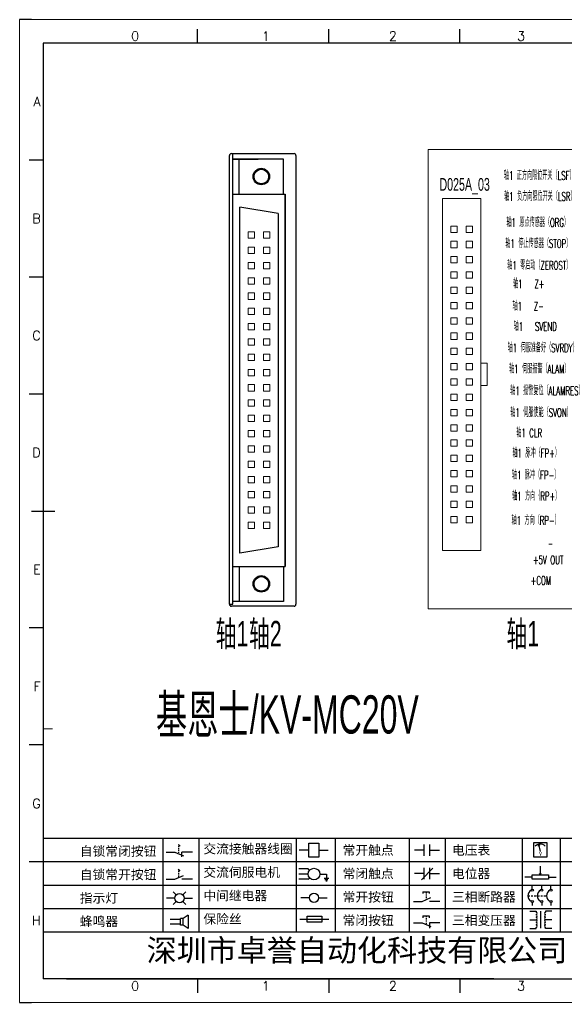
# Model space of a CAD drawing. Header units: millimetres. Extents: x 15130 to 37766, y 5931 to 11073.
# Drawn here: x 22954.3 to 23083.1, y 9752 to 9983.5 of the extents above; entities that cross this region are included whole.
import ezdxf
from ezdxf.enums import TextEntityAlignment as Align

# ---------------------------------------------------------------- set-up
doc = ezdxf.new("R2010")
doc.units = ezdxf.units.MM
doc.layers.add('1', color=3, linetype='Continuous', lineweight=20)
doc.layers.add('Dimension', color=3, linetype='Continuous', lineweight=13)
doc.layers.add('AE_BOR', color=1, linetype='Continuous')
doc.layers.add('Z_OM_GAIKEI', color=7, linetype='Continuous')
doc.styles.get("Standard").update_dxf_attribs({"font": ''})
doc.styles.add('WD', font='romans.shx', dxfattribs={"bigfont": 'gbcbig.shx'})
doc.styles.add('样式 8', font='arial.ttf')
doc.styles.add('汉字', font='')
doc.styles.get('Standard').set_extended_font_data('SimSun')
doc.styles.get('汉字').set_extended_font_data('新宋体')

# ---------------------------------------------------------------- blocks, each defined once
blk = doc.blocks.new('*U8')
at = {"linetype": 'ByBlock'}
for p, q in [((-1909.23, -780.45), (-1909.23, -780.67)), ((-1909.23, -780.45), (-1908.92, -780.84)), ((-1909.23, -780.84), (-1909.23, -781.05)), ((-1911.92, -782.07), (-1910.06, -782.07)), ((-1910.06, -782.07), (-1908.18, -782.88)), ((-1909.23, -781.23), (-1909.23, -781.44)), ((-1909.23, -781.61), (-1909.23, -781.83)), ((-1909.23, -782), (-1909.23, -782.21)), ((-1909.23, -782.38), (-1909.23, -782.43)), ((-1908.52, -783.07), (-1908.52, -782.07)), ((-1906.25, -782.07), (-1908.52, -782.07))]:
    blk.add_line(p, q, dxfattribs=at)
blk = doc.blocks.new('*U11')
at = {"linetype": 'ByBlock'}
for p, q in [((-1908.88, -791.17), (-1909.23, -790.71)), ((-1909.23, -790.71), (-1909.23, -790.92)), ((-1909.23, -791.09), (-1909.23, -791.31)), ((-1909.23, -791.48), (-1909.23, -791.69)), ((-1911.92, -792.89), (-1910.06, -792.89)), ((-1910.06, -792.89), (-1908.18, -792.08)), ((-1909.23, -791.86), (-1909.23, -792.08)), ((-1909.23, -792.25), (-1909.23, -792.47)), ((-1906.25, -792.89), (-1908.52, -792.89))]:
    blk.add_line(p, q, dxfattribs=at)
blk = doc.blocks.new('蜂鸣器')
at = {"linetype": 'ByBlock'}
for p, q in [((-1907.17, -795.53), (-1908.25, -796.26)), ((-1907.17, -795.53), (-1907.17, -798.41)), ((-1908.8, -796.48), (-1911.01, -796.48)), ((-1908.8, -797.46), (-1911.01, -797.46)), ((-1908.25, -796.26), (-1908.8, -796.26)), ((-1908.8, -797.68), (-1908.8, -796.26)), ((-1908.25, -797.68), (-1908.8, -797.68)), ((-1908.25, -797.68), (-1908.25, -796.26)), ((-1907.17, -798.41), (-1908.25, -797.68))]:
    blk.add_line(p, q, dxfattribs=at)
blk = doc.blocks.new('指示灯')
at = {"linetype": 'ByBlock'}
for p, q in [((-1854.25, -776.92), (-1856.06, -776.92)), ((-1854.62, -775.59), (-1853.97, -776.23)), ((-1851.9, -775.59), (-1852.54, -776.23)), ((-1852.26, -776.92), (-1850.45, -776.92)), ((-1854.62, -778.25), (-1853.97, -777.61)), ((-1851.9, -778.25), (-1852.54, -777.61))]:
    blk.add_line(p, q, dxfattribs=at)
blk.add_circle((-1853.26, -776.92), 0.992, dxfattribs=at)
blk = doc.blocks.new('交流接触器线圈')
at = {"linetype": 'ByBlock'}
for p, q in [((-1880.82, -781.77), (-1882.87, -781.77)), ((-1878.72, -781.77), (-1876.67, -781.77))]:
    blk.add_line(p, q, dxfattribs=at)
blk.add_lwpolyline([(-1880.82, -780.28), (-1878.72, -780.28), (-1878.72, -783.26), (-1880.82, -783.26)], close=True, dxfattribs=at)
blk = doc.blocks.new('交流伺服电机')
at = {"linetype": 'ByBlock'}
for p, q in [((-1880.97, -785.75), (-1882.94, -785.75)), ((-1880.97, -786.85), (-1882.94, -786.85)), ((-1880.97, -785.75), (-1880.65, -786.03)), ((-1878.49, -786.85), (-1877.07, -786.85)), ((-1877.07, -786.85), (-1877.07, -787.72)), ((-1880.97, -787.94), (-1882.94, -787.94)), ((-1880.97, -787.94), (-1880.65, -787.67)), ((-1877.54, -787.72), (-1876.59, -787.72)), ((-1877.38, -788.01), (-1876.75, -788.01)), ((-1877.23, -788.29), (-1876.9, -788.29))]:
    blk.add_line(p, q, dxfattribs=at)
blk.add_circle((-1879.73, -786.85), 1.24, dxfattribs=at)
blk = doc.blocks.new('中间继电器')
at = {"linetype": 'ByBlock'}
for p, q in [((-1880.72, -791.92), (-1882.54, -791.92)), ((-1878.74, -791.92), (-1876.92, -791.92))]:
    blk.add_line(p, q, dxfattribs=at)
blk.add_circle((-1879.73, -791.92), 0.992, dxfattribs=at)
blk = doc.blocks.new('保险丝')
at = {"linetype": 'ByBlock'}
blk.add_line((-1882.72, -796.49), (-1876.55, -796.49), dxfattribs=at)
blk.add_lwpolyline([(-1881.2, -795.86), (-1878.06, -795.86), (-1878.06, -797.12), (-1881.2, -797.12)], close=True, dxfattribs=at)
blk = doc.blocks.new('常开按钮')
at = {"linetype": 'ByBlock'}
for p, q in [((-1910.06, -787.73), (-1908.18, -786.93)), ((-1909.9, -785.68), (-1908.56, -785.68)), ((-1909.9, -785.68), (-1909.9, -786.07)), ((-1909.23, -785.68), (-1909.23, -785.89)), ((-1909.23, -786.06), (-1909.23, -786.28)), ((-1909.23, -786.45), (-1909.23, -786.67)), ((-1909.23, -786.84), (-1909.23, -787.05)), ((-1909.23, -787.22), (-1909.23, -787.38)), ((-1908.56, -785.68), (-1908.56, -786.07)), ((-1911.92, -787.73), (-1910.06, -787.73)), ((-1906.25, -787.73), (-1908.52, -787.73))]:
    blk.add_line(p, q, dxfattribs=at)
blk = doc.blocks.new('常开触点')
at = {"linetype": 'ByBlock'}
for p, q in [((-1853.82, -782.99), (-1853.82, -780.56)), ((-1852.6, -782.99), (-1852.6, -780.56)), ((-1853.82, -781.77), (-1855.88, -781.77)), ((-1852.6, -781.77), (-1850.55, -781.77))]:
    blk.add_line(p, q, dxfattribs=at)
blk = doc.blocks.new('常闭触点')
at = {"linetype": 'ByBlock'}
for p, q in [((-1853.82, -786.77), (-1855.88, -786.77)), ((-1852.01, -785.66), (-1854.43, -788.1)), ((-1853.82, -787.99), (-1853.82, -785.56)), ((-1852.6, -787.99), (-1852.6, -785.56)), ((-1852.6, -786.77), (-1850.55, -786.77))]:
    blk.add_line(p, q, dxfattribs=at)
blk = doc.blocks.new('常闭按钮')
at = {"linetype": 'ByBlock'}
for p, q in [((-1854.11, -790.83), (-1852.77, -790.83)), ((-1854.11, -790.83), (-1854.11, -791.22)), ((-1853.44, -790.83), (-1853.44, -791.04)), ((-1853.44, -791.21), (-1853.44, -791.43)), ((-1853.44, -791.6), (-1853.44, -791.82)), ((-1852.77, -790.83), (-1852.77, -791.22)), ((-1856.13, -792.28), (-1854.28, -792.28)), ((-1854.28, -792.28), (-1852.4, -793.09)), ((-1853.44, -791.99), (-1853.44, -792.2)), ((-1853.44, -792.37), (-1853.44, -792.53)), ((-1850.47, -792.28), (-1852.73, -792.28)), ((-1852.73, -792.28), (-1852.73, -793.43))]:
    blk.add_line(p, q, dxfattribs=at)
blk = doc.blocks.new('电压表')
at = {"linetype": 'ByBlock'}
for p, q in [((-1814.84, -780.75), (-1814.91, -781.13)), ((-1814.6, -781.05), (-1814.91, -781.13)), ((-1814.84, -780.75), (-1814.46, -782.26)), ((-1814.84, -780.75), (-1814.6, -781.05))]:
    blk.add_line(p, q, dxfattribs=at)
blk.add_lwpolyline([(-1815.84, -780.34), (-1813.07, -780.34), (-1813.07, -783.49), (-1815.84, -783.49)], close=True, dxfattribs=at)
blk.add_arc((-1814.46, -782.26), 1.56, 46.8313, 133.1687, dxfattribs=at)
at = {"linetype": 'ByBlock', "insert": (-1814.7, -782.39), "char_height": 0.75, "width": 0.6768, "attachment_point": 1}
blk.add_mtext('V', dxfattribs=at)
blk = doc.blocks.new('电位器')
at = {"linetype": 'ByBlock'}
for p, q in [((-1814.45, -787.3), (-1814.45, -785.39)), ((-1814.45, -787.3), (-1814.62, -786.96)), ((-1814.62, -786.96), (-1814.27, -786.96)), ((-1814.45, -787.3), (-1814.27, -786.96)), ((-1816.21, -787.75), (-1817.79, -787.75)), ((-1812.68, -787.75), (-1811.1, -787.75))]:
    blk.add_line(p, q, dxfattribs=at)
blk.add_lwpolyline([(-1816.21, -787.3), (-1812.68, -787.3), (-1812.68, -788.2), (-1816.21, -788.2)], close=True, dxfattribs=at)
blk = doc.blocks.new('三相断路器')
at = {"linetype": 'ByBlock'}
for p, q in [((-1816.17, -790.33), (-1816.17, -789.7)), ((-1814.17, -790.33), (-1814.17, -789.7)), ((-1812.18, -790.33), (-1812.18, -789.7)), ((-1817.14, -791.74), (-1816.72, -791.74)), ((-1816.45, -791.74), (-1816.03, -791.74)), ((-1816.17, -793.19), (-1816.17, -793.83)), ((-1815.76, -791.74), (-1815.34, -791.74)), ((-1815.07, -791.74), (-1814.65, -791.74)), ((-1814.38, -791.74), (-1813.96, -791.74)), ((-1814.17, -793.19), (-1814.17, -793.83)), ((-1813.69, -791.74), (-1813.27, -791.74)), ((-1812.18, -793.19), (-1812.18, -793.83))]:
    blk.add_line(p, q, dxfattribs=at)
for centre in [(-1816.17, -790.55), (-1814.17, -790.55), (-1812.18, -790.55), (-1816.17, -792.98), (-1814.17, -792.98), (-1812.18, -792.98)]:
    blk.add_circle(centre, 0.219, dxfattribs=at)
for centre in [(-1815.81, -791.74), (-1813.82, -791.74), (-1811.83, -791.74)]:
    blk.add_arc(centre, 1.32, 115.5791, 244.4209, dxfattribs=at)
blk = doc.blocks.new('三相变压器')
at = {"linetype": 'ByBlock'}
for p, q in [((-1816.69, -795.03), (-1815.37, -795.03)), ((-1815.37, -795.03), (-1815.37, -795.24)), ((-1814.34, -798.7), (-1814.34, -795.04)), ((-1812, -795.03), (-1813.32, -795.03)), ((-1813.32, -795.03), (-1813.32, -795.24)), ((-1816.69, -796.87), (-1815.37, -796.87)), ((-1812, -796.87), (-1813.32, -796.87)), ((-1816.69, -798.71), (-1815.37, -798.71)), ((-1815.37, -798.71), (-1815.37, -798.5)), ((-1813.32, -798.71), (-1813.32, -798.5)), ((-1812, -798.71), (-1813.32, -798.71))]:
    blk.add_line(p, q, dxfattribs=at)
for centre, start, end in [((-1815.37, -795.51), 270, 90), ((-1815.37, -796.06), 270, 90), ((-1813.32, -795.51), 90, 270), ((-1813.32, -796.06), 90, 270), ((-1815.37, -796.6), 270, 90), ((-1815.37, -797.14), 270, 90), ((-1815.37, -797.68), 270, 90), ((-1815.37, -798.23), 270, 90), ((-1813.32, -796.6), 90, 270), ((-1813.32, -797.14), 90, 270), ((-1813.32, -797.68), 90, 270), ((-1813.32, -798.23), 90, 270)]:
    blk.add_arc(centre, 0.271, start, end, dxfattribs=at)
blk = doc.blocks.new('电控横A4')
for p, q in [((292, -5), (5, -5)), ((5, -5), (5, -205)), ((10.03, -205), (289.53, -205))]:
    blk.add_line(p, q)
at = {"lineweight": 9, "ltscale": 0.1}
for p, q in [((5, -151.57), (7, -151.57)), ((101.34, -205), (130.8, -205))]:
    blk.add_line(p, q, dxfattribs=at)
at = {"linetype": 'ByBlock'}
for p, q in [((292, -175), (5, -175)), ((292, -180), (5, -180)), ((292, -185), (5, -185)), ((292, -190), (5, -190)), ((292, -195), (5, -195))]:
    blk.add_line(p, q, dxfattribs=at)
at = {"color": 0, "lineweight": -2}
for p, q in [((30.58, -175), (30.58, -195)), ((38.26, -175), (38.26, -195)), ((59.05, -175), (59.05, -195)), ((67.4, -175), (67.4, -195)), ((83.26, -175), (83.26, -195)), ((90.91, -175), (90.91, -195)), ((107.4, -175), (107.4, -195)), ((115.5, -175), (115.5, -195))]:
    blk.add_line(p, q, dxfattribs=at)
at = {"color": 0, "ltscale": 2}
blk.add_line((101.34, -205), (5, -205), dxfattribs=at)
at = {"layer": 'AE_BOR', "lineweight": 30}
for p, q in [((2.53, 0), (0, 0)), ((0, -210), (2.53, -210))]:
    blk.add_line(p, q, dxfattribs=at)
at = {"layer": 'AE_BOR', "color": 1, "lineweight": 15}
for p, q in [((0, 0), (297, 0)), ((0, -210), (0, 0)), ((297, -210), (0, -210))]:
    blk.add_line(p, q, dxfattribs=at)
at = {"layer": 'AE_BOR'}
for p, q in [((38.03, -5), (38.03, -2)), ((66.03, -5), (66.03, -2)), ((94.03, -5), (94.03, -2)), ((5, -30), (2, -30)), ((5, -55), (2, -55)), ((5, -80), (2, -80)), ((5, -130), (2, -130)), ((5, -155), (2, -155)), ((5, -180), (2, -180)), ((38.03, -205), (38.03, -208)), ((66.03, -205), (66.03, -208)), ((94.03, -205), (94.03, -208))]:
    blk.add_line(p, q, dxfattribs=at)
at = {"layer": 'AE_BOR', "color": 2, "lineweight": 30}
blk.add_line((2.5, -105), (7.5, -105), dxfattribs=at)
at = {"linetype": 'ByBlock'}
for name, p in [('*U8', (1943.19, 604.18)), ('交流接触器线圈', (1942.62, 604.27)), ('常开触点', (1940.27, 604.3)), ('电压表', (1925.71, 604.52)), ('*U11', (1943.19, 609.18)), ('交流伺服电机', (1942.62, 604.27)), ('常闭触点', (1940.27, 604.3)), ('电位器', (1925.71, 604.52)), ('指示灯', (1887.41, 589.18)), ('中间继电器', (1942.62, 604.27)), ('常开按钮', (1996.06, 599.3)), ('三相断路器', (1925.71, 604.52)), ('三相变压器', (1925.71, 604.52)), ('蜂鸣器', (1943.19, 604.18)), ('保险丝', (1942.62, 604.27)), ('常闭按钮', (1940.27, 599.3))]:
    blk.add_blockref(name, p, dxfattribs=at)
at = {"char_height": 2, "attachment_point": 1, "style": '汉字'}
for s, insert in [('{\\fKaiTi_GB2312|b0|i0|c134|p49;自锁常闭按钮}', (12.86, -176.69)), ('{\\fKaiTi_GB2312|b0|i0|c134|p49;交流接触器线圈}', (39.25, -176.19)), ('{\\fKaiTi_GB2312|b0|i0|c134|p49;常开触点}', (69.01, -176.48)), ('{\\fKaiTi_GB2312|b0|i0|c134|p49;电压表}', (92.37, -176.47)), ('{\\fKaiTi_GB2312|b0|i0|c134|p49;自锁常开按钮}', (12.86, -181.69)), ('{\\fKaiTi_GB2312|b0|i0|c134|p49;交流伺服电机}', (39.25, -181.19)), ('{\\fKaiTi_GB2312|b0|i0|c134|p49;常闭触点}', (69.01, -181.48)), ('{\\fKaiTi_GB2312|b0|i0|c134|p49;电位器}', (92.37, -181.47)), ('{\\fKaiTi_GB2312|b0|i0|c134|p49;指示灯}', (12.86, -186.69)), ('{\\fKaiTi_GB2312|b0|i0|c134|p49;中间继电器}', (39.25, -186.19)), ('{\\fKaiTi_GB2312|b0|i0|c134|p49;常开按钮}', (69.01, -186.48)), ('{\\fKaiTi_GB2312|b0|i0|c134|p49;三相断路器}', (92.37, -186.47)), ('{\\fKaiTi_GB2312|b0|i0|c134|p49;保险丝}', (39.25, -191.19)), ('{\\fKaiTi_GB2312|b0|i0|c134|p49;蜂鸣器}', (12.86, -191.69)), ('{\\fKaiTi_GB2312|b0|i0|c134|p49;常闭按钮}', (69.01, -191.48)), ('{\\fKaiTi_GB2312|b0|i0|c134|p49;三相变压器}', (92.37, -191.47))]:
    blk.add_mtext(s, dxfattribs=dict(at, insert=insert))
at = {"color": 0, "lineweight": -2, "insert": (27.14, -196.53), "char_height": 4.7064, "width": 96.1138, "attachment_point": 1}
blk.add_mtext('深圳市卓誉自动化科技有限公司', dxfattribs=at)
at = {"layer": 'AE_BOR', "style": 'WD'}
for s, p in [('0', (24.67, -4.5)), ('1', (52.6, -4.5)), ('2', (79.75, -4.5)), ('3', (107.15, -4.5)), ('0', (24.67, -207.5)), ('1', (52.6, -207.5)), ('2', (79.75, -207.5)), ('3', (107.15, -207.5))]:
    blk.add_text(s, height=2, dxfattribs=at).set_placement(p, align=Align.CENTER)
for s, p in [('A', (4.5, -17.5)), ('B', (4.5, -42.5)), ('C', (4.5, -67.5)), ('D', (4.5, -92.5)), ('E', (4.5, -117.5)), ('F', (4.5, -142.5)), ('G', (4.5, -167.5)), ('H', (4.5, -192.5))]:
    blk.add_text(s, height=2, dxfattribs=at).set_placement(p, align=Align.MIDDLE_RIGHT)

msp = doc.modelspace()

# ---------------------------------------------------------------- linework, layer by layer
at = {"lineweight": 0}
for points in [[(23053.888, 9858.426), (23053.888, 9941.376), (23062.888, 9941.376), (23062.888, 9858.426)], [(23057.338, 9933.351), (23055.838, 9933.351), (23055.838, 9934.851), (23057.338, 9934.851)], [(23060.938, 9933.351), (23059.438, 9933.351), (23059.438, 9934.851), (23060.938, 9934.851)], [(23008.091, 9933.48), (23009.591, 9933.48), (23009.591, 9931.98), (23008.091, 9931.98)], [(23011.691, 9933.48), (23013.191, 9933.48), (23013.191, 9931.98), (23011.691, 9931.98)], [(23057.338, 9929.751), (23055.838, 9929.751), (23055.838, 9931.251), (23057.338, 9931.251)], [(23060.938, 9929.751), (23059.438, 9929.751), (23059.438, 9931.251), (23060.938, 9931.251)], [(23008.091, 9929.88), (23009.591, 9929.88), (23009.591, 9928.38), (23008.091, 9928.38)], [(23011.691, 9929.88), (23013.191, 9929.88), (23013.191, 9928.38), (23011.691, 9928.38)], [(23008.091, 9926.28), (23009.591, 9926.28), (23009.591, 9924.78), (23008.091, 9924.78)], [(23011.691, 9926.28), (23013.191, 9926.28), (23013.191, 9924.78), (23011.691, 9924.78)], [(23057.338, 9926.151), (23055.838, 9926.151), (23055.838, 9927.651), (23057.338, 9927.651)], [(23060.938, 9926.151), (23059.438, 9926.151), (23059.438, 9927.651), (23060.938, 9927.651)], [(23057.338, 9922.551), (23055.838, 9922.551), (23055.838, 9924.051), (23057.338, 9924.051)], [(23060.938, 9922.551), (23059.438, 9922.551), (23059.438, 9924.051), (23060.938, 9924.051)], [(23008.091, 9922.68), (23009.591, 9922.68), (23009.591, 9921.18), (23008.091, 9921.18)], [(23011.691, 9922.68), (23013.191, 9922.68), (23013.191, 9921.18), (23011.691, 9921.18)], [(23008.091, 9919.08), (23009.591, 9919.08), (23009.591, 9917.58), (23008.091, 9917.58)], [(23011.691, 9919.08), (23013.191, 9919.08), (23013.191, 9917.58), (23011.691, 9917.58)], [(23057.338, 9918.951), (23055.838, 9918.951), (23055.838, 9920.451), (23057.338, 9920.451)], [(23060.938, 9918.951), (23059.438, 9918.951), (23059.438, 9920.451), (23060.938, 9920.451)], [(23057.338, 9915.351), (23055.838, 9915.351), (23055.838, 9916.851), (23057.338, 9916.851)], [(23060.938, 9915.351), (23059.438, 9915.351), (23059.438, 9916.851), (23060.938, 9916.851)], [(23008.091, 9915.48), (23009.591, 9915.48), (23009.591, 9913.98), (23008.091, 9913.98)], [(23011.691, 9915.48), (23013.191, 9915.48), (23013.191, 9913.98), (23011.691, 9913.98)], [(23008.091, 9911.88), (23009.591, 9911.88), (23009.591, 9910.38), (23008.091, 9910.38)], [(23011.691, 9911.88), (23013.191, 9911.88), (23013.191, 9910.38), (23011.691, 9910.38)], [(23057.338, 9911.751), (23055.838, 9911.751), (23055.838, 9913.251), (23057.338, 9913.251)], [(23060.938, 9911.751), (23059.438, 9911.751), (23059.438, 9913.251), (23060.938, 9913.251)], [(23057.338, 9908.151), (23055.838, 9908.151), (23055.838, 9909.651), (23057.338, 9909.651)], [(23060.938, 9908.151), (23059.438, 9908.151), (23059.438, 9909.651), (23060.938, 9909.651)], [(23008.091, 9908.28), (23009.591, 9908.28), (23009.591, 9906.78), (23008.091, 9906.78)], [(23011.691, 9908.28), (23013.191, 9908.28), (23013.191, 9906.78), (23011.691, 9906.78)], [(23008.091, 9904.68), (23009.591, 9904.68), (23009.591, 9903.18), (23008.091, 9903.18)], [(23011.691, 9904.68), (23013.191, 9904.68), (23013.191, 9903.18), (23011.691, 9903.18)], [(23057.338, 9904.551), (23055.838, 9904.551), (23055.838, 9906.051), (23057.338, 9906.051)], [(23060.938, 9904.551), (23059.438, 9904.551), (23059.438, 9906.051), (23060.938, 9906.051)], [(23057.338, 9900.951), (23055.838, 9900.951), (23055.838, 9902.451), (23057.338, 9902.451)], [(23060.938, 9900.951), (23059.438, 9900.951), (23059.438, 9902.451), (23060.938, 9902.451)], [(23064.388, 9897.276), (23062.888, 9897.276), (23062.888, 9902.526), (23064.388, 9902.526)], [(23008.091, 9901.08), (23009.591, 9901.08), (23009.591, 9899.58), (23008.091, 9899.58)], [(23011.691, 9901.08), (23013.191, 9901.08), (23013.191, 9899.58), (23011.691, 9899.58)], [(23057.338, 9897.351), (23055.838, 9897.351), (23055.838, 9898.851), (23057.338, 9898.851)], [(23060.938, 9897.351), (23059.438, 9897.351), (23059.438, 9898.851), (23060.938, 9898.851)], [(23008.091, 9897.48), (23009.591, 9897.48), (23009.591, 9895.98), (23008.091, 9895.98)], [(23011.691, 9897.48), (23013.191, 9897.48), (23013.191, 9895.98), (23011.691, 9895.98)], [(23008.091, 9893.88), (23009.591, 9893.88), (23009.591, 9892.38), (23008.091, 9892.38)], [(23011.691, 9893.88), (23013.191, 9893.88), (23013.191, 9892.38), (23011.691, 9892.38)], [(23057.338, 9893.751), (23055.838, 9893.751), (23055.838, 9895.251), (23057.338, 9895.251)], [(23060.938, 9893.751), (23059.438, 9893.751), (23059.438, 9895.251), (23060.938, 9895.251)], [(23057.338, 9890.151), (23055.838, 9890.151), (23055.838, 9891.651), (23057.338, 9891.651)], [(23060.938, 9890.151), (23059.438, 9890.151), (23059.438, 9891.651), (23060.938, 9891.651)], [(23008.091, 9890.28), (23009.591, 9890.28), (23009.591, 9888.78), (23008.091, 9888.78)], [(23011.691, 9890.28), (23013.191, 9890.28), (23013.191, 9888.78), (23011.691, 9888.78)], [(23008.091, 9886.68), (23009.591, 9886.68), (23009.591, 9885.18), (23008.091, 9885.18)], [(23011.691, 9886.68), (23013.191, 9886.68), (23013.191, 9885.18), (23011.691, 9885.18)], [(23057.338, 9886.551), (23055.838, 9886.551), (23055.838, 9888.051), (23057.338, 9888.051)], [(23060.938, 9886.551), (23059.438, 9886.551), (23059.438, 9888.051), (23060.938, 9888.051)], [(23057.338, 9882.951), (23055.838, 9882.951), (23055.838, 9884.451), (23057.338, 9884.451)], [(23060.938, 9882.951), (23059.438, 9882.951), (23059.438, 9884.451), (23060.938, 9884.451)], [(23008.091, 9883.08), (23009.591, 9883.08), (23009.591, 9881.58), (23008.091, 9881.58)], [(23011.691, 9883.08), (23013.191, 9883.08), (23013.191, 9881.58), (23011.691, 9881.58)], [(23008.091, 9879.48), (23009.591, 9879.48), (23009.591, 9877.98), (23008.091, 9877.98)], [(23011.691, 9879.48), (23013.191, 9879.48), (23013.191, 9877.98), (23011.691, 9877.98)], [(23057.338, 9879.351), (23055.838, 9879.351), (23055.838, 9880.851), (23057.338, 9880.851)], [(23060.938, 9879.351), (23059.438, 9879.351), (23059.438, 9880.851), (23060.938, 9880.851)], [(23057.338, 9875.751), (23055.838, 9875.751), (23055.838, 9877.251), (23057.338, 9877.251)], [(23060.938, 9875.751), (23059.438, 9875.751), (23059.438, 9877.251), (23060.938, 9877.251)], [(23008.091, 9875.88), (23009.591, 9875.88), (23009.591, 9874.38), (23008.091, 9874.38)], [(23011.691, 9875.88), (23013.191, 9875.88), (23013.191, 9874.38), (23011.691, 9874.38)], [(23008.091, 9872.28), (23009.591, 9872.28), (23009.591, 9870.78), (23008.091, 9870.78)], [(23011.691, 9872.28), (23013.191, 9872.28), (23013.191, 9870.78), (23011.691, 9870.78)], [(23057.338, 9872.151), (23055.838, 9872.151), (23055.838, 9873.651), (23057.338, 9873.651)], [(23060.938, 9872.151), (23059.438, 9872.151), (23059.438, 9873.651), (23060.938, 9873.651)], [(23057.338, 9868.551), (23055.838, 9868.551), (23055.838, 9870.051), (23057.338, 9870.051)], [(23060.938, 9868.551), (23059.438, 9868.551), (23059.438, 9870.051), (23060.938, 9870.051)], [(23008.091, 9868.68), (23009.591, 9868.68), (23009.591, 9867.18), (23008.091, 9867.18)], [(23011.691, 9868.68), (23013.191, 9868.68), (23013.191, 9867.18), (23011.691, 9867.18)], [(23057.338, 9864.951), (23055.838, 9864.951), (23055.838, 9866.451), (23057.338, 9866.451)], [(23060.938, 9864.951), (23059.438, 9864.951), (23059.438, 9866.451), (23060.938, 9866.451)], [(23008.091, 9865.08), (23009.591, 9865.08), (23009.591, 9863.58), (23008.091, 9863.58)], [(23011.691, 9865.08), (23013.191, 9865.08), (23013.191, 9863.58), (23011.691, 9863.58)]]:
    msp.add_lwpolyline(points, close=True, dxfattribs=at)
at = {"layer": '1', "color": 0, "linetype": 'Continuous', "lineweight": 13}
msp.add_lwpolyline([(23099.348, 9952.868), (23050.499, 9952.868), (23050.499, 9844.632), (23099.348, 9844.632)], close=True, dxfattribs=at)
at = {"layer": 'Z_OM_GAIKEI'}
for p, q in [((23003.703, 9845.732), (23003.703, 9951.482)), ((23004.153, 9951.932), (23018.906, 9951.932)), ((23004.453, 9845.732), (23004.453, 9951.932)), ((23019.356, 9951.482), (23019.356, 9845.732)), ((23004.453, 9950.64), (23010.453, 9950.64)), ((23016.453, 9950.64), (23004.453, 9950.64)), ((23004.453, 9846.42), (23004.453, 9950.64)), ((23005.953, 9942.39), (23005.953, 9950.64)), ((23016.453, 9942.39), (23016.453, 9950.64)), ((23004.453, 9942.39), (23016.828, 9942.39)), ((23004.453, 9942.39), (23016.828, 9942.39)), ((23016.828, 9942.39), (23016.828, 9854.67)), ((23016.828, 9854.67), (23016.828, 9942.39)), ((23006.141, 9857.789), (23006.141, 9939.27)), ((23015.141, 9937.77), (23006.141, 9939.27)), ((23015.141, 9937.77), (23015.141, 9859.289)), ((23015.141, 9859.289), (23006.141, 9857.789)), ((23004.453, 9854.67), (23016.828, 9854.67)), ((23005.953, 9854.67), (23005.953, 9846.42)), ((23016.453, 9854.67), (23016.453, 9846.42)), ((23003.703, 9845.732), (23004.453, 9845.732)), ((23018.906, 9845.282), (23004.153, 9845.282)), ((23016.453, 9846.42), (23004.453, 9846.42))]:
    msp.add_line(p, q, dxfattribs=at)
for centre, radius in [((23011.203, 9946.515), 1.95), ((23011.203, 9946.515), 1.725), ((23011.203, 9850.545), 1.95), ((23011.203, 9850.545), 1.725)]:
    msp.add_circle(centre, radius, dxfattribs=at)
for centre, start, end in [((23004.153, 9951.482), 90, 180.00001), ((23018.906, 9951.482), 0, 90), ((23004.153, 9845.732), 180.00001, 270), ((23018.906, 9845.732), 270, 0)]:
    msp.add_arc(centre, 0.45, start, end, dxfattribs=at)

# ---------------------------------------------------------------- block references
at = {"xscale": 1.1025, "yscale": 1.1025, "zscale": 1.1025}
msp.add_blockref('电控横A4', (22954.273, 9983.476), dxfattribs=at)

# ---------------------------------------------------------------- texts
at = {"lineweight": 0, "style": 'WD', "width": 0.6}
for s, p in [('轴1 正方向限位开关（LSF）', (23076.683, 9947.006)), ('轴1 负方向限位开关（LSR）', (23076.821, 9942.072)), ('轴1 原点传感器（ORG）', (23076.324, 9935.926)), ('轴1 停止传感器（STOP）', (23076.462, 9930.97)), ('轴1 零启动（ZEROST）', (23076.683, 9925.841)), ('轴1   Z+', (23074.207, 9921.447)), ('轴1   Z-', (23074.069, 9916.206)), ('轴1   SVEND', (23075.741, 9911.438)), ('轴1 伺服准备好（SVRDY）', (23077.489, 9906.384)), ('轴1 伺服报警（ALAM）', (23076.691, 9901.428)), ('轴1 报警复位（ALAMRES）', (23078.475, 9896.299)), ('轴1 伺服使能（SVON）', (23077.085, 9891.156)), ('轴1 CLR', (23074.319, 9886.365)), ('轴1 脉冲（FP+）', (23075.957, 9881.596)), ('轴1 脉冲（FP-）', (23075.819, 9876.431)), ('轴1 方向（RP+）', (23075.957, 9871.475)), ('轴1 方向（RP-）', (23075.819, 9865.748)), ('_', (23079.322, 9860.979)), ('+5V OUT ', (23079.184, 9856.188)), ('+COM', (23077.066, 9851.34))]:
    msp.add_text(s, height=2, dxfattribs=at).set_placement(p, align=Align.MIDDLE)
at = {"layer": 'Dimension', "lineweight": 0, "style": '样式 8', "width": 0.6}
for s, height, p in [('D025A_03', 3, (23053.16, 9943.167)), ('轴1', 6, (23000.454, 9835.808)), ('轴2', 6, (23008.297, 9835.808)), ('轴1', 6, (23068.945, 9835.808)), ('基恩士/KV-MC20V ', 9, (22986.385, 9815.283))]:
    msp.add_text(s, height=height, dxfattribs=at).set_placement(p)

doc.saveas('drawing.dxf')
